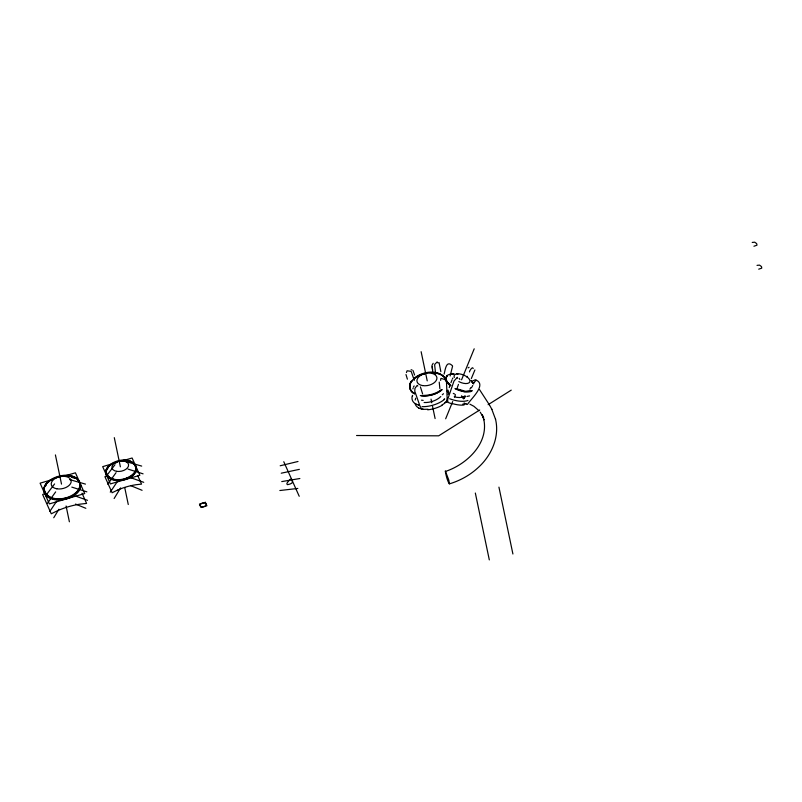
<?xml version="1.0" encoding="UTF-8"?>
<svg xmlns="http://www.w3.org/2000/svg" width="802" height="802" viewBox="0 0 802 802"><rect width="100%" height="100%" fill="white"/><g stroke="black" fill="none" stroke-linecap="round" stroke-linejoin="round"><path stroke-width="1.2" d="M480.258 412.208L483.696 418.042L482.172 414.634L483.907 419.827L483.696 419.005C489.15 443.255 466.784 464.418 445.351 471.486C446.012 474.844 446.674 478.243 448.057 481.39A18.496 1.925 73.6 0 0 448.609 482.634C448.839 483.055 448.98 483.566 449.341 483.887C460.298 480.619 470.543 474.864 478.834 466.975C491.716 455.045 499.806 436.529 495.466 418.975M449.401 483.796L448.859 480.468M412.93 388.88L413.06 388.118M474.894 369.973L471.325 378.564M415.215 400.018L415.707 398.173M444.087 374.103C445.31 370.133 446.032 359.707 452.228 365.532A1.514 1.263 57.7 0 1 452.559 366.223L450.143 375.968M473.21 368.529C472.819 365.933 469.491 370.534 469.461 371.948M457.441 378.203L457.371 377.271L453.972 381.08L448.027 398.404L447.305 401.09L448.007 401.14M412.459 395.987L412.639 395.376M449.22 387.607L449.792 385.973M457.32 387.597L458.463 384.399M450.955 382.734L452.017 379.857M445.661 418.784L452.679 401.571M454.554 396.99L455.486 394.694M461.571 379.787L474.203 348.81M467.486 376.338L467.085 377.221M452.448 378.805L452.869 378.023M413.481 387.025L414.143 385.922M474.413 382.364L474.082 383.005M474.573 382.063L475.867 380.389A1.514 1.263 57.7 0 1 476.528 380.288C486.533 385.11 471.045 398.784 467.536 404.308A1.594 1.323 55.5 0 1 466.884 404.429L465.571 403.937A14.025 4.381 19.6 0 1 462.784 404.108M411.246 381.241C407.987 385.231 409.892 391.266 414.444 393.271M472.739 385.501L472.318 386.263M471.877 387.035L471.426 387.817M469.892 389.181L470.804 387.617M446.854 400.799L444.829 403.185L441.581 405.281M53.744 517.741L58.917 509.25M114.135 498.513L120.601 487.897M49.864 511.375L56.621 501.28M110.255 492.147L117.012 482.052M47.338 503.435L55.659 491.907M107.729 484.207L116.049 472.679M45.574 495.806L54.586 483.947M105.964 476.578L114.977 464.719M465.521 396.479L464.228 398.083M463.987 398.373L463.536 398.905M447.165 375.316L445.922 378.704M422.995 408.94L421.712 409.361L419.847 405.692L414.764 391.175L414.965 388.399L417.06 385.481A1.514 0.732 -76.9 0 1 417.441 385.501L417.812 386.063M412.198 380.75C408.007 384.389 409.431 391.687 414.534 393.682M447.015 375.677L445.822 378.955M413.14 379.506L415.516 377.531M433.18 363.286L431.997 365.381L432.759 371.356M443.486 393.722L442.313 394.764M468.107 367.897L469.08 367.286M471.636 381.461L475.145 379.817A7.208 3.529 -67.8 0 1 475.997 380.148L476.418 380.569M414.183 378.133C422.554 371.416 438.383 368.659 445.471 378.454M441.581 389.902C435.797 394.764 427.717 396.559 420.308 395.526M441.521 389.612C435.927 393.862 428.859 395.677 421.892 395.376M444.067 399.226L444.639 398.825M52.651 479.035C33.604 487.716 50.586 504.438 65.092 498.273C81.704 497.24 86.967 474.874 66.446 475.867M416.93 376.82L418.363 375.807M447.596 375.356L448.428 374.795M479.706 409.992L438.704 435.817L356.559 435.516M488.117 404.699L511.245 390.133M44.762 493.43L42.646 494.523L51.258 513.781L57.634 510.684A70.957 56.04 -24.1 0 1 79.719 504.197L86.586 503.415L82.025 493.22M106.686 475.786L104.922 476.699L112.09 492.749L117.413 490.162M113.132 463.195L114.425 462.523M111.929 464.037C95.719 473.521 116.059 484.789 126.385 478.383C142.024 474.624 136.611 457.18 121.673 460.689M472.338 390.614L465.671 391.336L455.857 388.519M423.336 374.043L426.814 372.99M54.205 478.233L61.092 476.218M419.927 375.005L421.581 374.414M469.571 395.887L466.975 396.439M471.335 391.246L464.107 391.677L455.747 388.769M753.93 246.234L756.928 245.222L756.837 244.089A11.88 7.178 -11.8 0 0 756.416 243.437L754.732 242.194L752.226 242.435M758.722 269.161L761.72 268.149L761.629 267.016A11.88 7.178 -11.8 0 0 761.208 266.364L759.524 265.121L757.018 265.362M51.138 479.937L40.1 483.175L49.363 503.907L84.701 493.541L75.428 472.809L64.391 476.047M111.869 463.947L102.676 466.644L110.395 483.917L139.839 475.285L132.109 458.002L122.917 460.709M280.189 465.772L298.003 461.491M118.696 461.19L120.17 460.839M115.809 462.032L117.272 461.721M281.241 473.2L299.357 469.36M449.331 374.414L451.305 374.213M281.743 481.591L299.868 478.513M279.848 490.523L297.823 488.438M428.047 409.251L422.975 409.351L418.895 408.248M445.31 470.924L448.729 479.867M452.539 373.963L453.812 373.922M432.168 372.639C437.17 372.84 443.336 374.223 445.631 379.226A18.506 11.188 -11.8 0 0 432.368 372.83M453.912 373.672L451.586 373.531M423.195 400.368L421.471 400.178M411.095 369.772L412.027 369.922M444.93 402.504L446.624 402.053L447.125 397.692L446.483 381.872L444.98 379.587L441.22 378.394A1.514 0.962 40 0 0 440.779 378.654L440.669 380.429M418.574 405L416.138 404.218M125.774 461.551L141.693 466.102M69.543 479.566L85.463 484.107M456.659 373.732L457.982 374.143M128.039 469.11L143.077 473.842M71.809 487.115L86.857 491.847M130.977 477.781L143.728 482.323M75.909 496.197L87.498 500.328M130.586 485.591L142.084 490.313M75.508 504.067L85.854 508.318M469.892 404.178L473.892 406.293L479.025 410.754M454.654 394.043L453.28 393.391M449.762 384.99L447.326 382.333M464.097 402.955L464.649 403.346M471.005 380.409L473.431 383.075M471.716 381.792L473.33 383.326M459.165 378.354L459.927 379.506M450.924 385.521L447.436 382.073L446.493 380.138M439.075 362.604L440.849 371.687M446.223 380.82L446.734 381.511M413.04 370.534L414.574 374.995M489.451 404.92L479.456 389.511M491.726 409.08L495.566 419.376M489.641 405.271L491.917 409.421M420.418 386.905L422.584 393.772M283.778 461.731L299.226 496.288M137.703 475.546L141.533 484.107L135.809 484.759A59.127 46.696 -24.1 0 0 117.413 490.152M463.937 397.862L463.596 397.09M414.293 380.348L411.316 371.807A1.514 0.962 40 0 0 410.714 371.306L407.095 370.775L406.434 372.559M407.396 379.166L405.982 374.544M438.103 362.955L437.11 361.973L434.885 364.218A1.514 0.732 -76.9 0 0 434.654 364.95L435.646 374.083M498.934 487.125L512.909 554.002M475.335 493.029L489.31 559.896M421.13 351.697L427.225 380.88M431.035 399.115L431.797 402.764M432.559 406.413L435.105 418.574M114.295 437.651L120.39 466.824M124.711 487.496L128.27 504.518M55.408 454.924L61.513 484.107M66.085 505.992L69.383 521.791M432.128 366.694L432.549 369.722M439.225 382.093L439.857 388.589M461.571 395.767A8.842 5.413 28.2 0 1 462.714 398.193M448.749 392.94A7.549 4 14 0 1 447.155 390.915M465.07 395.777A10.256 5.133 14.6 0 1 454.223 396.8M447.636 401.13A14.476 8.351 16.5 0 1 446.654 400.509M452.198 403.847A13.955 6.175 13.2 0 1 446.534 401.642M464.117 404.99A13.133 4.04 15.6 0 1 452.298 403.576M466.052 403.486A14.386 5.153 27.3 0 1 465.751 403.576M467.947 400.479A15.89 6.326 15.2 0 1 449.641 398.744M454.333 377.461A8.451 4 22.2 0 1 461.691 374.344A8.451 4 22.2 0 1 469.852 381.862A8.451 4 22.2 0 1 458.824 381.592M471.736 391.296A15.428 7.298 22.2 0 1 454.935 388.619M450.534 385.842A15.428 7.298 22.2 0 1 447.115 375.707M449.411 374.574A15.428 7.298 22.2 0 1 453.491 374.123M472.037 382.113A15.428 7.298 22.2 0 1 473.571 384.018M133.383 463.666A15.428 9.323 -11.8 0 1 131.959 476.288A15.428 9.323 -11.8 0 1 111.929 479.646A15.428 9.323 -11.8 0 1 108.11 467.907M115.277 463.055A15.428 9.323 -11.8 0 1 116.671 462.543M128.28 461.661A15.428 9.323 -11.8 0 1 130.776 462.343M66.646 476.057A18.506 11.188 -11.8 0 1 78.225 491.045A18.506 11.188 -11.8 0 1 49.574 497.461A18.506 11.188 -11.8 0 1 52.822 479.155M56.361 477.671A18.506 11.188 -11.8 0 1 61.473 476.408M77.954 480.388A18.516 11.188 -11.8 0 1 65.724 499.085A18.516 11.188 -11.8 0 1 44.441 488.608M45.804 485.791A18.516 11.188 -11.8 0 1 46.195 485.24M71.609 477.36A18.516 11.188 -11.8 0 1 74.516 478.293M442.263 389.602A18.506 11.188 -11.8 0 1 421.09 395.817M414.684 393.932A18.506 11.188 -11.8 0 1 410.604 383.166A18.506 11.188 -11.8 0 1 424.609 373.702M416.208 404.148A15.86 9.875 -26.3 0 1 412.198 396.018M419.075 405.341A17.925 9.975 -20.2 0 1 418.383 405.19M444.579 399.336A19.128 9.223 -15.9 0 1 422.032 406.644M447.947 390.063A15.86 8.912 1.9 0 1 448.168 394.363M440.779 396.559A13.905 7.519 -16.4 0 1 424.118 402.504M419.025 408.108A17.554 10.927 -32 0 1 415.195 404.048M442.022 405.381A15.479 5.895 -14.9 0 1 427.666 409.822M292.439 481.571L291.988 483.075L290.234 483.957A29.935 23.639 -24.1 0 1 289.522 484.177L287.507 484.679L286.976 484.167A2.456 1.935 -24.1 0 1 286.915 483.686L286.926 483.556A1.794 1.414 -24.1 0 1 287.026 483.195L287.717 482.132A30.215 23.87 -24.1 0 1 288.87 480.769L290.194 479.395A4.581 3.619 -24.1 0 1 290.845 479.225L291.798 479.275L292.329 480.458A9.393 7.418 -24.1 0 1 292.429 481.29L292.439 481.571M43.99 487.686C45.473 505.12 76.2 500.207 80.18 486.042C79.037 468.649 48.12 474.443 43.99 487.686M105.914 470.403C107.147 484.929 132.751 480.839 136.069 469.03C134.626 454.824 109.684 458.945 105.914 470.403M205.352 502.323L199.467 504.057L201.011 507.506L206.896 505.781L205.352 502.323M116.631 471.335A8.451 5.113 -11.8 0 0 128.581 464.729A8.451 5.113 -11.8 0 0 115.568 462.523A8.451 5.113 -11.8 0 0 116.631 471.335M115.067 479.827A15.428 9.323 -11.8 0 0 136.25 467.315A15.428 9.323 -11.8 0 0 112.069 463.947A15.428 9.323 -11.8 0 0 115.067 479.827M56.852 488.799A10.145 6.135 -11.8 0 0 71.188 480.879A10.145 6.135 -11.8 0 0 55.579 478.233A10.145 6.135 -11.8 0 0 56.852 488.799M422.564 385.582A10.145 6.135 -11.8 0 0 436.9 377.652A10.145 6.135 -11.8 0 0 421.291 375.005A10.145 6.135 -11.8 0 0 422.564 385.582M201.954 506.814A3.088 1.865 -11.8 0 0 206.204 504.318A3.088 1.865 -11.8 0 0 201.382 503.626A3.088 1.865 -11.8 0 0 201.954 506.814"/></g></svg>
